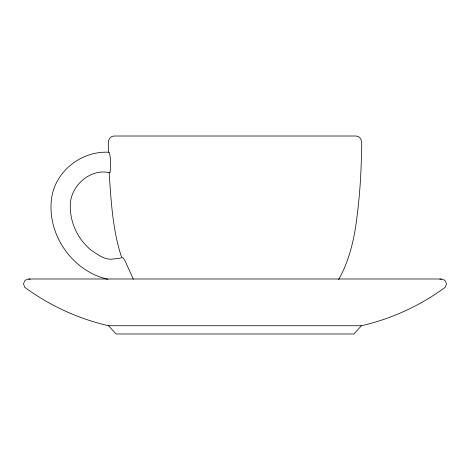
<?xml version="1.0" encoding="UTF-8"?>
<svg xmlns="http://www.w3.org/2000/svg" width="470" height="470" viewBox="0 0 470 470"><rect width="100%" height="100%" fill="white"/><g stroke="black" fill="none" stroke-linecap="round" stroke-linejoin="round"><path stroke-width="0.7" d="M338.57 279.627C349.727 260.086 354.586 237.62 357.159 215.46C359.844 194.004 361.283 172.402 361.477 150.782C361.606 146.011 363.334 136.376 355.978 136.018L114.022 136.018C106.061 136.635 108.746 147.063 108.546 152.233L109.334 152.421C110.867 159.007 111.102 166.086 109.945 172.754C90.099 167.907 69.636 186.414 70.271 206.524C70.283 223.65 78.537 240.423 92.102 250.88C98.4 254.934 105.304 260.392 113.258 258.999C116.513 258.753 119.703 258.288 122.782 257.425L124.891 260.545L133.345 279.215M361.477 325.734L353.892 333.982L116.108 333.982L108.523 325.734C78.331 318.795 49.603 305.612 24.657 287.24L23.5 283.627L25.198 280.232L28.782 278.992L441.218 278.992L444.802 280.232L446.5 283.627L445.343 287.24C420.397 305.612 391.669 318.795 361.477 325.734L108.523 325.734M439.897 279.368L441.218 278.992M108.546 152.233C81.075 150.841 54.532 171.779 51.447 199.474C47.229 235.241 72.785 271.443 107.959 279.286M28.782 278.992L30.104 279.368M121.477 256.92C112.6 229.824 111.085 201.007 109.158 172.766"/></g></svg>
